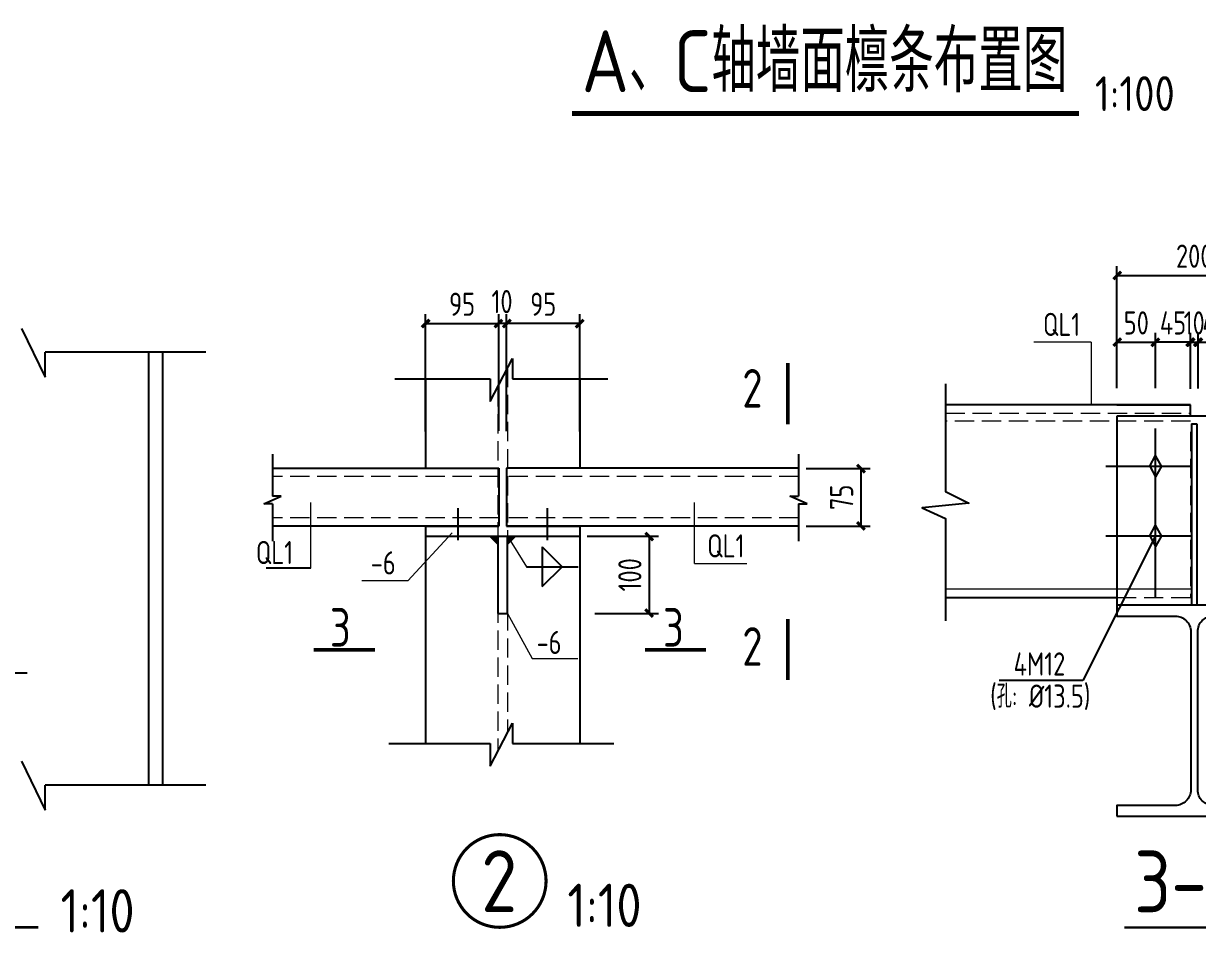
# Model space of a CAD drawing. Header units: millimetres. Extents: x 865974 to 875117, y 40174 to 44891.
# Drawn here: x 869056.8 to 869208.7, y 40466.2 to 40583.9 of the extents above; entities that cross this region are included whole.
import ezdxf

# ---------------------------------------------------------------- set-up
doc = ezdxf.new("R2010")
doc.units = ezdxf.units.MM
doc.header["$LTSCALE"] = 1000
doc.header["$MEASUREMENT"] = 0
doc.linetypes.add('DASH', pattern=[0.35, 0.25, -0.1])
doc.linetypes.add('DOTE', pattern=[2.42, 2, -0.2, 0.02, -0.2])
for name, color, linetype, lineweight in [('1', 4, 'Continuous', 70), ('D3', 62, 'Continuous', 9), ('LZ', 64, 'Continuous', 9), ('数字', 3, 'Continuous', 9)]:
    doc.layers.add(name, color=color, linetype=linetype, lineweight=lineweight)
for name, color, linetype in [('D1', 112, 'Continuous'), ('D2', 6, 'Continuous'), ('DIM', 7, 'Continuous'), ('DOTE', 1, 'DOTE'), ('M_Thin', 7, 'Continuous'), ('NUM', 7, 'Continuous'), ('Prof', 2, 'Continuous'), ('PUB_DIM', 3, 'Continuous'), ('尺寸标注', 7, 'Continuous'), ('文字', 7, 'Continuous'), ('桩', 6, 'Continuous')]:
    doc.layers.add(name, color=color, linetype=linetype)
doc.styles.add('GBHZ', font='gbenor.shx', dxfattribs={"width": 0.9, "bigfont": 'gbcbig.shx'})
doc.dimstyles.new('Y10', dxfattribs={"dimscale": 0, "dimtxt": 3, "dimasz": 0.01, "dimexe": 1.2, "dimexo": 1, "dimgap": 1, "dimtad": 1, "dimdec": 0, "dimlfac": 10, "dimzin": 0, "dimdsep": 46, "dimtxsty": 'GBHZ', "dimblk1": 'DX', "dimblk2": 'DX', "dimsah": 1, "dimcen": 0.09, "dimdle": 1, "dimadec": 0, "dimazin": 0, "dimtfac": 1, "dimtdec": 0, "dimtix": 1, "dimtmove": 2, "dimatfit": 3, "dimldrblk": 'DX', "dimfxl": 0, "dimtolj": 1, "dimtzin": 0, "dimarcsym": 0})

# ---------------------------------------------------------------- blocks, each defined once
blk = doc.blocks.new('DX')
at = {"color": 0, "linetype": 'ByBlock', "const_width": 40}
blk.add_lwpolyline([(-54, -51), (46, 49)], dxfattribs=at)
blk = doc.blocks.new('*D438')
at = {"layer": 'Defpoints', "color": 0, "linetype": 'ByBlock', "transparency": 16777216}
for p in [(869128.72, 40517.51), (869129.72, 40507.51), (869137.77, 40507.51)]:
    blk.add_point(p, dxfattribs=at)
at = {"layer": 'DIM', "color": 0, "linetype": 'ByBlock', "lineweight": -2, "transparency": 16777216}
for p, q in [((869129.72, 40517.51), (869138.97, 40517.51)), ((869137.77, 40517.5), (869137.77, 40507.52)), ((869130.72, 40507.51), (869138.97, 40507.51))]:
    blk.add_line(p, q, dxfattribs=at)
at = {"layer": 'DIM', "color": 0, "linetype": 'ByBlock', "lineweight": -2, "transparency": 16777216, "xscale": 0.01, "yscale": 0.01, "zscale": 0.01}
for p, rotation in [((869137.77, 40517.51), 90), ((869137.77, 40507.51), 270)]:
    blk.add_blockref('DX', p, dxfattribs=dict(at, rotation=rotation))
at = {"layer": 'DIM', "color": 0, "linetype": 'ByBlock', "transparency": 16777216, "insert": (869135.27, 40512.51), "char_height": 3, "attachment_point": 5, "rotation": 90, "style": 'GBHZ'}
blk.add_mtext('\\A1;100', dxfattribs=at)
blk = doc.blocks.new('*D439')
at = {"layer": 'Defpoints', "color": 0, "linetype": 'ByBlock', "transparency": 16777216}
for p in [(869157.08, 40526.29), (869157.08, 40518.8), (869165.18, 40518.8)]:
    blk.add_point(p, dxfattribs=at)
at = {"layer": 'DIM', "color": 0, "linetype": 'ByBlock', "lineweight": -2, "transparency": 16777216}
for p, q in [((869158.08, 40526.29), (869166.38, 40526.29)), ((869165.18, 40526.28), (869165.18, 40518.81)), ((869158.08, 40518.8), (869166.38, 40518.8))]:
    blk.add_line(p, q, dxfattribs=at)
at = {"layer": 'DIM', "color": 0, "linetype": 'ByBlock', "lineweight": -2, "transparency": 16777216, "xscale": 0.01, "yscale": 0.01, "zscale": 0.01}
for p, rotation in [((869165.18, 40526.29), 90), ((869165.18, 40518.8), 270)]:
    blk.add_blockref('DX', p, dxfattribs=dict(at, rotation=rotation))
at = {"layer": 'DIM', "color": 0, "linetype": 'ByBlock', "transparency": 16777216, "insert": (869162.68, 40522.54), "char_height": 3, "attachment_point": 5, "rotation": 90, "style": 'GBHZ'}
blk.add_mtext('\\A1;75', dxfattribs=at)
blk = doc.blocks.new('*D444')
at = {"layer": 'Defpoints', "color": 0, "linetype": 'ByBlock', "transparency": 16777216}
for p in [(869118.3, 40545.03), (869108.8, 40530.04), (869118.3, 40530.13)]:
    blk.add_point(p, dxfattribs=at)
at = {"layer": 'DIM', "color": 0, "linetype": 'ByBlock', "lineweight": -2, "transparency": 16777216}
for p, q in [((869108.8, 40531.04), (869108.8, 40546.23)), ((869118.3, 40531.13), (869118.3, 40546.23)), ((869108.81, 40545.03), (869118.29, 40545.03))]:
    blk.add_line(p, q, dxfattribs=at)
at = {"layer": 'DIM', "color": 0, "linetype": 'ByBlock', "lineweight": -2, "transparency": 16777216, "xscale": 0.01, "yscale": 0.01, "zscale": 0.01, "rotation": 180}
blk.add_blockref('DX', (869108.8, 40545.03), dxfattribs=at)
at = {"layer": 'DIM', "color": 0, "linetype": 'ByBlock', "lineweight": -2, "transparency": 16777216, "xscale": 0.01, "yscale": 0.01, "zscale": 0.01}
blk.add_blockref('DX', (869118.3, 40545.03), dxfattribs=at)
at = {"layer": 'DIM', "color": 0, "linetype": 'ByBlock', "transparency": 16777216, "insert": (869113.55, 40547.53), "char_height": 3, "attachment_point": 5, "style": 'GBHZ'}
blk.add_mtext('\\A1;95', dxfattribs=at)
blk = doc.blocks.new('*D445')
at = {"layer": 'Defpoints', "color": 0, "linetype": 'ByBlock', "transparency": 16777216}
for p in [(869118.3, 40545.03), (869118.3, 40530.13), (869119.3, 40530.12)]:
    blk.add_point(p, dxfattribs=at)
at = {"layer": 'DIM', "color": 0, "linetype": 'ByBlock', "lineweight": -2, "transparency": 16777216}
for p, q in [((869118.3, 40531.13), (869118.3, 40546.23)), ((869119.3, 40531.12), (869119.3, 40546.23)), ((869118.29, 40545.03), (869118.28, 40545.03)), ((869119.3, 40545.03), (869118.3, 40545.03)), ((869119.31, 40545.03), (869119.32, 40545.03))]:
    blk.add_line(p, q, dxfattribs=at)
at = {"layer": 'DIM', "color": 0, "linetype": 'ByBlock', "lineweight": -2, "transparency": 16777216, "xscale": 0.01, "yscale": 0.01, "zscale": 0.01}
blk.add_blockref('DX', (869118.3, 40545.03), dxfattribs=at)
at = {"layer": 'DIM', "color": 0, "linetype": 'ByBlock', "lineweight": -2, "transparency": 16777216, "xscale": 0.01, "yscale": 0.01, "zscale": 0.01, "rotation": 180}
blk.add_blockref('DX', (869119.3, 40545.03), dxfattribs=at)
at = {"layer": 'DIM', "color": 0, "linetype": 'ByBlock', "transparency": 16777216, "insert": (869118.72, 40547.87), "char_height": 3, "attachment_point": 5, "style": 'GBHZ'}
blk.add_mtext('\\A1;10', dxfattribs=at)
blk = doc.blocks.new('*D446')
at = {"layer": 'Defpoints', "color": 0, "linetype": 'ByBlock', "transparency": 16777216}
for p in [(869119.3, 40545.03), (869119.3, 40530.13), (869128.8, 40530.04)]:
    blk.add_point(p, dxfattribs=at)
at = {"layer": 'DIM', "color": 0, "linetype": 'ByBlock', "lineweight": -2, "transparency": 16777216}
for p, q in [((869119.3, 40531.13), (869119.3, 40546.23)), ((869128.8, 40531.04), (869128.8, 40546.23)), ((869128.79, 40545.03), (869119.31, 40545.03))]:
    blk.add_line(p, q, dxfattribs=at)
at = {"layer": 'DIM', "color": 0, "linetype": 'ByBlock', "lineweight": -2, "transparency": 16777216, "xscale": 0.01, "yscale": 0.01, "zscale": 0.01, "rotation": 180}
blk.add_blockref('DX', (869119.3, 40545.03), dxfattribs=at)
at = {"layer": 'DIM', "color": 0, "linetype": 'ByBlock', "lineweight": -2, "transparency": 16777216, "xscale": 0.01, "yscale": 0.01, "zscale": 0.01}
blk.add_blockref('DX', (869128.8, 40545.03), dxfattribs=at)
at = {"layer": 'DIM', "color": 0, "linetype": 'ByBlock', "transparency": 16777216, "insert": (869124.05, 40547.53), "char_height": 3, "attachment_point": 5, "style": 'GBHZ'}
blk.add_mtext('\\A1;95', dxfattribs=at)
blk = doc.blocks.new('*D447')
at = {"layer": 'Defpoints', "color": 0, "linetype": 'ByBlock', "transparency": 16777216}
for p in [(869203.32, 40542.61), (869198.32, 40535.66), (869203.32, 40535.66)]:
    blk.add_point(p, dxfattribs=at)
at = {"layer": 'DIM', "color": 0, "linetype": 'ByBlock', "lineweight": -2, "transparency": 16777216}
for p, q in [((869198.32, 40536.66), (869198.32, 40543.81)), ((869203.32, 40536.66), (869203.32, 40543.81)), ((869198.33, 40542.61), (869203.31, 40542.61))]:
    blk.add_line(p, q, dxfattribs=at)
at = {"layer": 'DIM', "color": 0, "linetype": 'ByBlock', "lineweight": -2, "transparency": 16777216, "xscale": 0.01, "yscale": 0.01, "zscale": 0.01, "rotation": 180}
blk.add_blockref('DX', (869198.32, 40542.61), dxfattribs=at)
at = {"layer": 'DIM', "color": 0, "linetype": 'ByBlock', "lineweight": -2, "transparency": 16777216, "xscale": 0.01, "yscale": 0.01, "zscale": 0.01}
blk.add_blockref('DX', (869203.32, 40542.61), dxfattribs=at)
at = {"layer": 'DIM', "color": 0, "linetype": 'ByBlock', "transparency": 16777216, "insert": (869200.82, 40545.11), "char_height": 3, "attachment_point": 5, "style": 'GBHZ'}
blk.add_mtext('\\A1;50', dxfattribs=at)
blk = doc.blocks.new('*D448')
at = {"layer": 'Defpoints', "color": 0, "linetype": 'ByBlock', "transparency": 16777216}
for p in [(869203.32, 40542.61), (869203.32, 40535.66), (869207.82, 40535.6)]:
    blk.add_point(p, dxfattribs=at)
at = {"layer": 'DIM', "color": 0, "linetype": 'ByBlock', "lineweight": -2, "transparency": 16777216}
for p, q in [((869203.32, 40536.66), (869203.32, 40543.81)), ((869207.82, 40536.6), (869207.82, 40543.81)), ((869203.31, 40542.61), (869203.3, 40542.61)), ((869207.82, 40542.61), (869203.32, 40542.61)), ((869207.83, 40542.61), (869207.84, 40542.61))]:
    blk.add_line(p, q, dxfattribs=at)
at = {"layer": 'DIM', "color": 0, "linetype": 'ByBlock', "lineweight": -2, "transparency": 16777216, "xscale": 0.01, "yscale": 0.01, "zscale": 0.01}
blk.add_blockref('DX', (869203.32, 40542.61), dxfattribs=at)
at = {"layer": 'DIM', "color": 0, "linetype": 'ByBlock', "lineweight": -2, "transparency": 16777216, "xscale": 0.01, "yscale": 0.01, "zscale": 0.01, "rotation": 180}
blk.add_blockref('DX', (869207.82, 40542.61), dxfattribs=at)
at = {"layer": 'DIM', "color": 0, "linetype": 'ByBlock', "transparency": 16777216, "insert": (869205.57, 40545.11), "char_height": 3, "attachment_point": 5, "style": 'GBHZ'}
blk.add_mtext('\\A1;45', dxfattribs=at)
blk = doc.blocks.new('*D450')
at = {"layer": 'Defpoints', "color": 0, "linetype": 'ByBlock', "transparency": 16777216}
for p in [(869218.32, 40551.25), (869198.32, 40537.66), (869218.32, 40537.66)]:
    blk.add_point(p, dxfattribs=at)
at = {"layer": 'DIM', "color": 0, "linetype": 'ByBlock', "lineweight": -2, "transparency": 16777216}
for p, q in [((869198.32, 40538.66), (869198.32, 40552.45)), ((869198.33, 40551.25), (869218.31, 40551.25)), ((869218.32, 40538.66), (869218.32, 40552.45))]:
    blk.add_line(p, q, dxfattribs=at)
at = {"layer": 'DIM', "color": 0, "linetype": 'ByBlock', "lineweight": -2, "transparency": 16777216, "xscale": 0.01, "yscale": 0.01, "zscale": 0.01, "rotation": 180}
blk.add_blockref('DX', (869198.32, 40551.25), dxfattribs=at)
at = {"layer": 'DIM', "color": 0, "linetype": 'ByBlock', "lineweight": -2, "transparency": 16777216, "xscale": 0.01, "yscale": 0.01, "zscale": 0.01}
blk.add_blockref('DX', (869218.32, 40551.25), dxfattribs=at)
at = {"layer": 'DIM', "color": 0, "linetype": 'ByBlock', "transparency": 16777216, "insert": (869208.32, 40553.75), "char_height": 3, "attachment_point": 5, "style": 'GBHZ'}
blk.add_mtext('\\A1;200', dxfattribs=at)
blk = doc.blocks.new('*D451')
at = {"layer": 'Defpoints', "color": 0, "linetype": 'ByBlock', "transparency": 16777216}
for p in [(869208.82, 40542.61), (869207.82, 40535.6), (869208.82, 40535.61)]:
    blk.add_point(p, dxfattribs=at)
at = {"layer": 'DIM', "color": 0, "linetype": 'ByBlock', "lineweight": -2, "transparency": 16777216}
for p, q in [((869207.82, 40536.6), (869207.82, 40543.81)), ((869208.82, 40536.61), (869208.82, 40543.81)), ((869207.81, 40542.61), (869207.8, 40542.61)), ((869207.82, 40542.61), (869208.82, 40542.61)), ((869208.83, 40542.61), (869208.84, 40542.61))]:
    blk.add_line(p, q, dxfattribs=at)
at = {"layer": 'DIM', "color": 0, "linetype": 'ByBlock', "lineweight": -2, "transparency": 16777216, "xscale": 0.01, "yscale": 0.01, "zscale": 0.01}
blk.add_blockref('DX', (869207.82, 40542.61), dxfattribs=at)
at = {"layer": 'DIM', "color": 0, "linetype": 'ByBlock', "lineweight": -2, "transparency": 16777216, "xscale": 0.01, "yscale": 0.01, "zscale": 0.01, "rotation": 180}
blk.add_blockref('DX', (869208.82, 40542.61), dxfattribs=at)
at = {"layer": 'DIM', "color": 0, "linetype": 'ByBlock', "transparency": 16777216, "insert": (869208.32, 40545.11), "char_height": 3, "attachment_point": 5, "style": 'GBHZ'}
blk.add_mtext('\\A1;10', dxfattribs=at)
blk = doc.blocks.new('*D452')
at = {"layer": 'Defpoints', "color": 0, "linetype": 'ByBlock', "transparency": 16777216}
for p in [(869213.32, 40542.62), (869208.82, 40535.61), (869213.32, 40535.68)]:
    blk.add_point(p, dxfattribs=at)
at = {"layer": 'DIM', "color": 0, "linetype": 'ByBlock', "lineweight": -2, "transparency": 16777216}
for p, q in [((869208.82, 40536.61), (869208.82, 40543.82)), ((869213.32, 40536.68), (869213.32, 40543.82)), ((869208.81, 40542.62), (869208.8, 40542.62)), ((869208.82, 40542.62), (869213.32, 40542.62)), ((869213.33, 40542.62), (869213.34, 40542.62))]:
    blk.add_line(p, q, dxfattribs=at)
at = {"layer": 'DIM', "color": 0, "linetype": 'ByBlock', "lineweight": -2, "transparency": 16777216, "xscale": 0.01, "yscale": 0.01, "zscale": 0.01}
blk.add_blockref('DX', (869208.82, 40542.62), dxfattribs=at)
at = {"layer": 'DIM', "color": 0, "linetype": 'ByBlock', "lineweight": -2, "transparency": 16777216, "xscale": 0.01, "yscale": 0.01, "zscale": 0.01, "rotation": 180}
blk.add_blockref('DX', (869213.32, 40542.62), dxfattribs=at)
at = {"layer": 'DIM', "color": 0, "linetype": 'ByBlock', "transparency": 16777216, "insert": (869211.07, 40545.12), "char_height": 3, "attachment_point": 5, "style": 'GBHZ'}
blk.add_mtext('\\A1;45', dxfattribs=at)

msp = doc.modelspace()

# ---------------------------------------------------------------- linework, layer by layer
at = {"const_width": 0.667}
msp.add_lwpolyline([(869127.773, 40572.208), (869193.4, 40572.208)], dxfattribs=at)
at = {"linetype": 'ByBlock', "ltscale": 0.5, "const_width": 0.4}
msp.add_lwpolyline([(869112.422, 40472.889, 1), (869124.422, 40472.889, 1)], format="xyb", close=True, dxfattribs=at)
at = {"layer": '1', "color": 2, "const_width": 0.48}
for points in [[(869155.723, 40539.921), (869155.723, 40531.999)], [(869155.723, 40506.799), (869155.723, 40498.877)], [(869094.348, 40502.814), (869102.27, 40502.814)], [(869137.214, 40502.814), (869145.136, 40502.814)]]:
    msp.add_lwpolyline(points, dxfattribs=at)
at = {"layer": 'D1'}
for p, q in [((869056.513, 40544.396), (869059.59, 40538.075)), ((869059.59, 40538.075), (869059.59, 40541.31)), ((869080.388, 40541.31), (869059.59, 40541.31)), ((869049.718, 40499.829), (869057.24, 40499.829)), ((869056.513, 40488.392), (869059.59, 40482.071)), ((869059.59, 40482.071), (869059.59, 40485.306)), ((869080.388, 40485.306), (869059.59, 40485.306))]:
    msp.add_line(p, q, dxfattribs=at)
at = {"layer": 'D1', "color": 251}
for p, q in [((869117.197, 40534.954), (869120.072, 40540.504)), ((869120.072, 40540.504), (869120.072, 40537.887)), ((869104.83, 40537.887), (869117.197, 40537.887)), ((869117.197, 40537.887), (869117.197, 40534.954)), ((869120.072, 40537.887), (869132.409, 40537.887)), ((869089.001, 40528.114), (869089.001, 40522.685)), ((869157.082, 40528.114), (869157.082, 40522.685)), ((869087.877, 40521.704), (869090.125, 40522.685)), ((869090.125, 40522.685), (869089.001, 40522.685)), ((869158.207, 40521.704), (869155.958, 40522.685)), ((869155.958, 40522.685), (869157.082, 40522.685)), ((869089.001, 40521.704), (869087.877, 40521.704)), ((869089.001, 40521.704), (869089.001, 40516.869)), ((869157.082, 40521.704), (869157.082, 40516.869)), ((869157.082, 40521.704), (869158.207, 40521.704)), ((869203.32, 40517.565), (869193.908, 40498.849)), ((869123.924, 40516.119), (869123.924, 40510.981)), ((869123.924, 40516.119), (869126.494, 40513.55)), ((869121.895, 40513.55), (869128.575, 40513.55)), ((869123.924, 40510.981), (869126.494, 40513.55)), ((869193.908, 40498.849), (869183.085, 40498.849)), ((869117.197, 40487.768), (869120.072, 40493.318)), ((869120.072, 40493.318), (869120.072, 40490.7)), ((869104.09, 40490.7), (869117.197, 40490.7)), ((869117.197, 40490.7), (869117.197, 40487.768)), ((869120.072, 40490.7), (869133.189, 40490.7))]:
    msp.add_line(p, q, dxfattribs=at)
at = {"layer": 'D2'}
for p, q in [((869072.95, 40541.31), (869072.95, 40485.363)), ((869074.753, 40541.31), (869074.753, 40485.363)), ((869108.8, 40537.887), (869108.8, 40526.294)), ((869128.8, 40537.887), (869128.8, 40526.294)), ((869207.82, 40534.522), (869176.125, 40534.522)), ((869198.32, 40534.522), (869207.82, 40534.522)), ((869207.82, 40533.03), (869207.82, 40534.522)), ((869198.32, 40533.03), (869198.32, 40508.567)), ((869218.32, 40533.03), (869198.32, 40533.03)), ((869207.97, 40532.03), (869207.97, 40508.567)), ((869207.97, 40532.03), (869208.67, 40532.03)), ((869208.67, 40532.03), (869208.67, 40508.567)), ((869089.001, 40526.294), (869118.3, 40526.294)), ((869157.082, 40526.294), (869119.3, 40526.294)), ((869118.3, 40518.796), (869089.001, 40518.796)), ((869108.8, 40518.796), (869108.8, 40517.511)), ((869108.8, 40518.796), (869118.3, 40518.796)), ((869108.8, 40518.796), (869108.8, 40490.7)), ((869157.082, 40518.796), (869119.3, 40518.796)), ((869119.3, 40518.796), (869128.8, 40518.796)), ((869128.8, 40518.796), (869128.8, 40517.511)), ((869128.8, 40518.796), (869128.8, 40490.7)), ((869108.8, 40517.511), (869128.8, 40517.511)), ((869118.158, 40517.511), (869118.158, 40507.508)), ((869119.443, 40507.508), (869119.443, 40517.511)), ((869176.125, 40509.568), (869198.32, 40509.568)), ((869118.158, 40507.508), (869119.443, 40507.508))]:
    msp.add_line(p, q, dxfattribs=at)
at = {"layer": 'D2', "linetype": 'Continuous'}
for p, q in [((869113.019, 40521.116), (869113.019, 40516.976)), ((869124.581, 40521.116), (869124.581, 40516.976))]:
    msp.add_line(p, q, dxfattribs=at)
at = {"layer": 'D3', "color": 251}
for p, q in [((869195, 40542.632), (869187.538, 40542.632)), ((869195, 40542.632), (869195, 40534.522)), ((869093.964, 40513.372), (869093.964, 40521.865)), ((869143.637, 40513.971), (869143.637, 40521.865)), ((869112.27, 40517.939), (869106.509, 40511.714)), ((869119.443, 40517.511), (869121.895, 40513.55)), ((869143.637, 40513.971), (869150.397, 40513.971)), ((869106.509, 40511.714), (869100.555, 40511.714)), ((869119.443, 40507.508), (869122.609, 40501.695)), ((869122.609, 40501.695), (869128.537, 40501.695))]:
    msp.add_line(p, q, dxfattribs=at)
at = {"layer": 'D3'}
for p, q in [((869117.087, 40517.511), (869118.158, 40516.44)), ((869120.513, 40517.511), (869119.443, 40516.44))]:
    msp.add_line(p, q, dxfattribs=at)
for points in [[(869117.087, 40517.511), (869118.158, 40517.511), (869118.158, 40516.44), (869118.158, 40517.511)], [(869120.513, 40517.511), (869119.443, 40517.511), (869119.443, 40516.44), (869119.443, 40517.511)]]:
    msp.add_solid(points, dxfattribs=at)
at = {"layer": 'DOTE', "linetype": 'DOTE', "ltscale": 5}
for p, q in [((869203.32, 40509.568), (869203.32, 40531.451)), ((869196.869, 40526.568), (869207.82, 40526.568)), ((869196.869, 40517.565), (869207.82, 40517.565))]:
    msp.add_line(p, q, dxfattribs=at)
at = {"layer": 'LZ', "color": 251, "linetype": 'DASH', "ltscale": 0.01}
for p, q in [((869119.443, 40539.289), (869119.443, 40492.103)), ((869118.158, 40536.81), (869118.158, 40489.624)), ((869176.125, 40533.451), (869207.82, 40533.451)), ((869207.82, 40532.381), (869176.125, 40532.381)), ((869207.82, 40531.03), (869207.82, 40509.568)), ((869118.3, 40525.224), (869089.001, 40525.224)), ((869157.082, 40525.224), (869119.3, 40525.224)), ((869118.3, 40519.866), (869089.001, 40519.866)), ((869157.082, 40519.866), (869119.3, 40519.866)), ((869176.125, 40510.709), (869207.82, 40510.709)), ((869207.97, 40510.638), (869176.125, 40510.638)), ((869198.32, 40509.568), (869207.82, 40509.568))]:
    msp.add_line(p, q, dxfattribs=at)
at = {"layer": 'M_Thin', "color": 7, "elevation": 4.991}
msp.add_lwpolyline([(869176.125, 40537.219), (869176.125, 40523.295), (869179.125, 40521.795), (869173.125, 40521.174), (869176.125, 40519.795), (869176.125, 40506.547)], dxfattribs=at)
at = {"layer": 'Prof'}
msp.add_lwpolyline([(869198.32, 40481.266), (869218.32, 40481.266), (869218.32, 40482.666), (869210.77, 40482.666, -0.4142136), (869208.77, 40484.666), (869208.77, 40505.167, -0.4142136), (869210.77, 40507.167), (869218.32, 40507.167), (869218.32, 40508.567), (869198.32, 40508.567), (869198.32, 40507.167), (869205.87, 40507.167, -0.4142136), (869207.87, 40505.167), (869207.87, 40484.666, -0.4142136), (869205.87, 40482.666), (869198.32, 40482.666)], format="xyb", close=True, dxfattribs=at)
at = {"layer": '尺寸标注', "color": 6, "linetype": 'ByBlock'}
msp.add_line((869093.964, 40513.372), (869088.2, 40513.372), dxfattribs=at)
at = {"layer": '文字', "color": 6, "const_width": 0.32}
msp.add_lwpolyline([(869041.477, 40466.889), (869058.691, 40466.889)], dxfattribs=at)
at = {"layer": '文字', "color": 6, "const_width": 0.32, "elevation": 5}
msp.add_lwpolyline([(869199.287, 40466.867), (869216.502, 40466.867)], dxfattribs=at)
at = {"layer": '桩'}
for p, q in [((869202.572, 40526.568), (869203.32, 40527.949)), ((869204.069, 40526.568), (869203.32, 40527.949)), ((869118.3, 40526.294), (869118.3, 40518.796)), ((869119.3, 40526.294), (869119.3, 40518.796)), ((869202.572, 40526.568), (869203.32, 40525.186)), ((869204.069, 40526.568), (869203.32, 40525.186)), ((869202.572, 40517.565), (869203.32, 40518.946)), ((869204.069, 40517.565), (869203.32, 40518.946)), ((869202.572, 40517.565), (869203.32, 40516.183)), ((869204.069, 40517.565), (869203.32, 40516.183))]:
    msp.add_line(p, q, dxfattribs=at)

# ---------------------------------------------------------------- texts
at = {"ltscale": 2, "style": 'GBHZ'}
msp.add_text('1:100', height=4.5, rotation=0.20444, dxfattribs=at).set_placement((869195.476, 40572.513))
at = {"layer": 'NUM', "style": 'GBHZ'}
msp.add_text('A、C轴墙面檩条布置图', height=8, dxfattribs=at).set_placement((869129.028, 40574.981))
at = {"layer": 'PUB_DIM', "style": 'GBHZ', "width": 0.9}
for s, p in [('2', (869149.822, 40534.144)), ('3', (869096.44, 40503.206)), ('3', (869139.558, 40503.206)), ('2', (869149.822, 40500.733))]:
    msp.add_text(s, height=5, dxfattribs=at).set_placement(p)
at = {"layer": '数字', "style": 'GBHZ', "width": 0.9}
for s, p in [('QL1', (869188.738, 40543.421)), ('QL1', (869086.858, 40513.898)), ('QL1', (869145.276, 40514.76)), ('-6', (869101.727, 40512.552)), ('-6', (869123.192, 40502.26)), ('4M12', (869184.936, 40499.472)), ('(孔: %%C13.5)', (869181.9, 40495.308))]:
    msp.add_text(s, height=3, dxfattribs=at).set_placement(p)
at = {"layer": '文字', "color": 6, "style": 'GBHZ'}
for s, height, p in [('2', 8, (869116.027, 40468.856)), ('3-3', 8, (869200.538, 40468.818, 5)), ('1:10', 5.6, (869127.189, 40466.937, -0.009)), ('1:10', 5.6, (869061.571, 40466.219))]:
    msp.add_text(s, height=height, dxfattribs=at).set_placement(p)

# ---------------------------------------------------------------- dimensions: what is measured, and where the dimension line sits
at = {"layer": 'DIM', "color": 4, "linetype": 'ByBlock'}
for base, p1, p2, picture, middle in [((869218.32, 40551.251), (869198.32, 40537.664), (869218.32, 40537.664), '*D450', (869208.32, 40553.751)), ((869118.3, 40545.034), (869108.8, 40530.043), (869118.3, 40530.134), '*D444', (869113.55, 40547.534)), ((869203.32, 40542.61), (869198.32, 40535.664), (869203.32, 40535.664), '*D447', (869200.82, 40545.11)), ((869208.82, 40542.61), (869207.82, 40535.6), (869208.82, 40535.614), '*D451', (869208.32, 40545.11)), ((869213.32, 40542.625), (869208.82, 40535.614), (869213.32, 40535.678), '*D452', (869211.07, 40545.125))]:
    dim = msp.add_linear_dim(base=base, p1=p1, p2=p2, dimstyle='Y10', override={"dimscale": 1}, dxfattribs=at)
    dim.commit()
    dim.dimension.update_dxf_attribs({"geometry": picture, "text_midpoint": middle})
dim = msp.add_linear_dim(base=(869118.3, 40545.034), p1=(869119.3, 40530.124), p2=(869118.3, 40530.134), angle=180, dimstyle='Y10', override={"dimscale": 1}, dxfattribs=at)
dim.commit()
dim.dimension.update_dxf_attribs({"geometry": '*D445', "text_midpoint": (869118.719, 40547.874), "dimtype": 160})
for base, p1, p2, angle, picture, middle in [((869119.3, 40545.034), (869128.8, 40530.043), (869119.3, 40530.134), 180, '*D446', (869124.05, 40547.534)), ((869203.32, 40542.61), (869207.82, 40535.6), (869203.32, 40535.664), 180, '*D448', (869205.57, 40545.11)), ((869165.183, 40518.796), (869157.082, 40526.294), (869157.082, 40518.796), 270, '*D439', (869162.683, 40522.545)), ((869137.768, 40507.508), (869128.721, 40517.511), (869129.721, 40507.508), 270, '*D438', (869135.268, 40512.51))]:
    dim = msp.add_linear_dim(base=base, p1=p1, p2=p2, angle=angle, dimstyle='Y10', override={"dimscale": 1}, dxfattribs=at)
    dim.commit()
    dim.dimension.update_dxf_attribs({"geometry": picture, "text_midpoint": middle})

doc.saveas('drawing.dxf')
